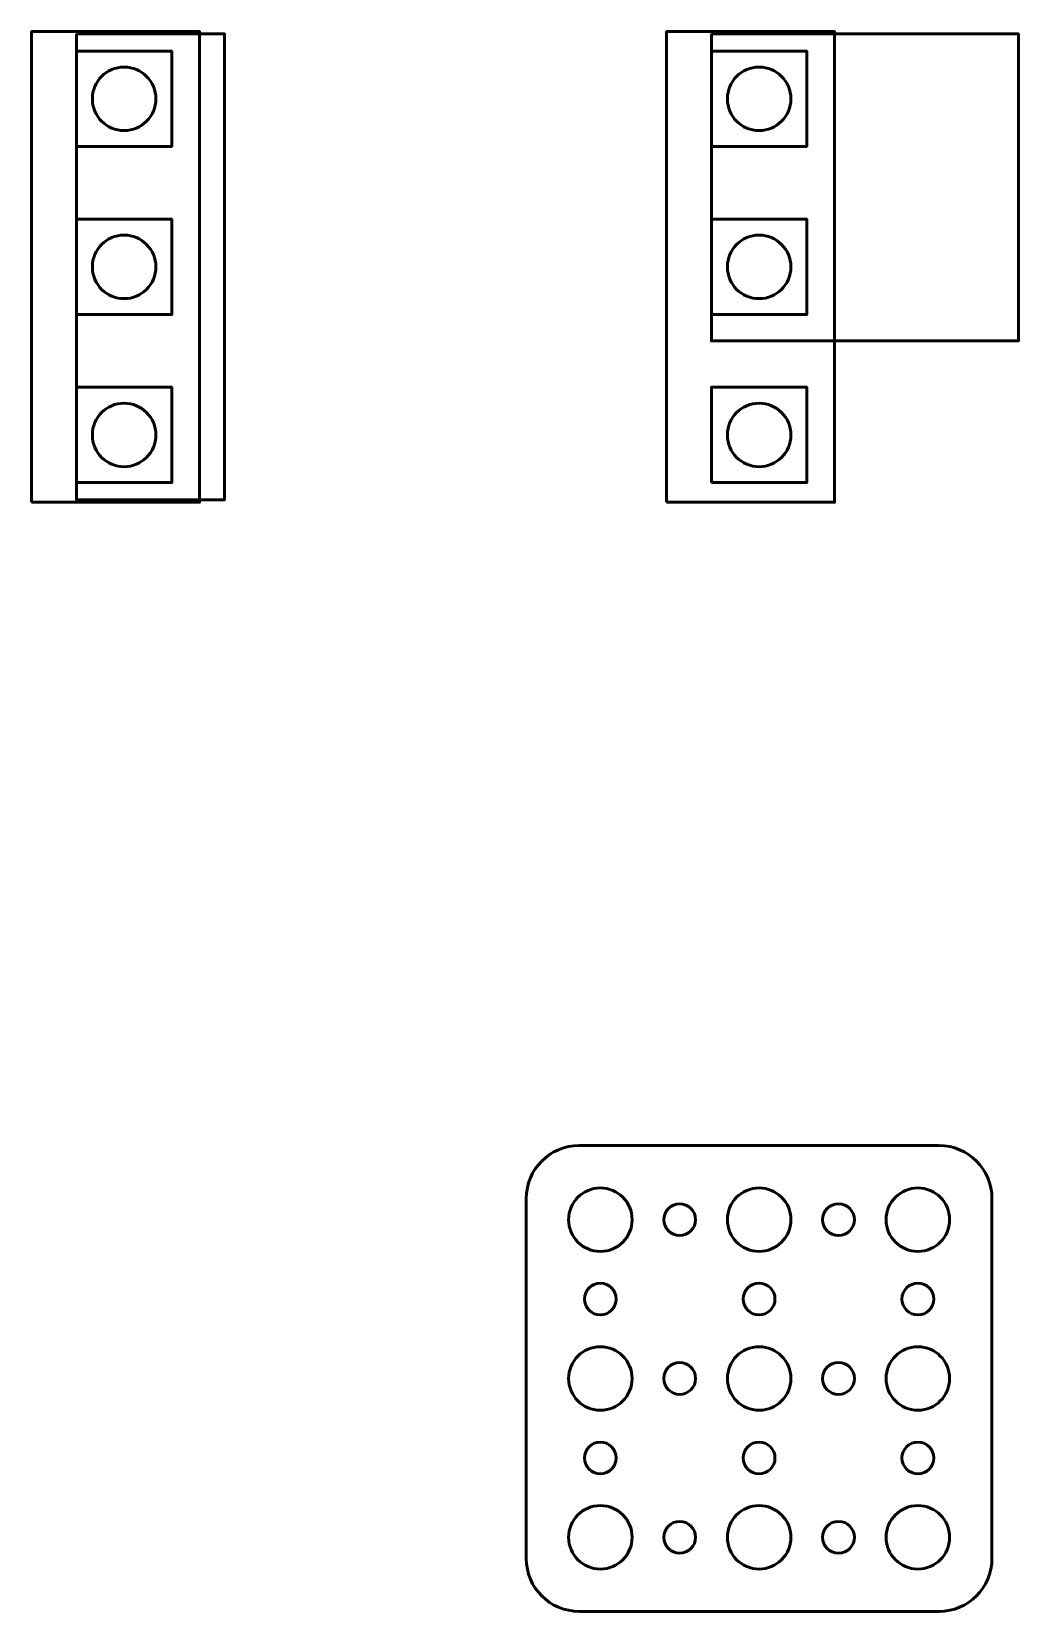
# Model space of a CAD drawing. Header units: centimetres. Extents: x -11.7 to 11.7, y -12.7 to 14.1.
# Drawn here: x -6.87 to 2.45, y -12.7 to 2.22 of the extents above; entities that cross this region are included whole.
import ezdxf

# ---------------------------------------------------------------- set-up
doc = ezdxf.new("R2010")
doc.units = ezdxf.units.CM
doc.header["$MEASUREMENT"] = 0
doc.layers.add('Layer 1', color=7, linetype='Continuous')

msp = doc.modelspace()

# ---------------------------------------------------------------- linework, layer by layer
at = {"layer": 'Layer 1', "color": 4, "lineweight": 53}
for points in [[(-6.87405, -2.2225), (-5.28655, -2.2225), (-5.28655, 2.2225), (-6.87405, 2.2225), (-6.87405, -2.2225)], [(-0.87405, -2.2225), (0.71345, -2.2225), (0.71345, 2.2225), (-0.87405, 2.2225), (-0.87405, -2.2225)], [(-6.45004, 1.1375), (-5.55004, 1.1375), (-5.55004, 2.0375), (-6.45004, 2.0375), (-6.45004, 1.1375)], [(-0.45004, 1.1375), (0.44996, 1.1375), (0.44996, 2.0375), (-0.45004, 2.0375), (-0.45004, 1.1375)], [(-6.45004, -0.45), (-5.55004, -0.45), (-5.55004, 0.45), (-6.45004, 0.45), (-6.45004, -0.45)], [(-0.45004, -0.45), (0.44996, -0.45), (0.44996, 0.45), (-0.45004, 0.45), (-0.45004, -0.45)], [(-6.45004, -2.0375), (-5.55004, -2.0375), (-5.55004, -1.1375), (-6.45004, -1.1375), (-6.45004, -2.0375)], [(-0.45004, -2.0375), (0.44996, -2.0375), (0.44996, -1.1375), (-0.45004, -1.1375), (-0.45004, -2.0375)]]:
    msp.add_lwpolyline(points, close=True, dxfattribs=at)
for centre in [(-6.00004, 1.5875), (-0.00004, 1.5875), (-6.00004, 0), (-0.00004, 0), (-6.00004, -1.5875), (-0.00004, -1.5875)]:
    msp.add_ellipse(centre, major_axis=(0, 0.3), ratio=1, dxfattribs=at)
at = {"layer": 'Layer 1', "lineweight": 53}
for centre, major_axis in [((-6.00004, 1.5875), (0, 0.3)), ((-6.00004, 1.5875), (0, 0.3)), ((-0.00004, 1.5875), (0, 0.3)), ((-0.00004, 1.5875), (0, 0.3)), ((-6.00004, 0), (0, 0.3)), ((-6.00004, 0), (0, 0.3)), ((-0.00004, 0), (0, 0.3)), ((-0.00004, 0), (0, 0.3)), ((-6.00004, -1.5875), (0, 0.3)), ((-6.00004, -1.5875), (0, 0.3)), ((-1.49999, -9.00001), (0, 0.30001)), ((0.00001, -9.00001), (0, 0.30001)), ((1.50001, -9.00001), (0, 0.30001)), ((-0.75, -9), (0, 0.15)), ((0.75, -9), (0, 0.15)), ((-1.5, -9.75), (0, 0.15)), ((0, -9.75), (0, 0.15)), ((1.5, -9.75), (0, 0.15)), ((-1.49999, -10.50001), (0, 0.30001)), ((0.00001, -10.50001), (0, 0.30001)), ((1.50001, -10.50001), (0, 0.30001)), ((-0.75, -10.5), (0, 0.15)), ((0.75, -10.5), (0, 0.15)), ((-1.5, -11.25), (0, 0.15)), ((0, -11.25), (0, 0.15)), ((1.5, -11.25), (0, 0.15)), ((-1.49999, -12.00001), (0, 0.30001)), ((0.00001, -12.00001), (0, 0.30001)), ((1.50001, -12.00001), (0, 0.30001)), ((-0.75, -12), (0, 0.15)), ((0.75, -12), (0, 0.15))]:
    msp.add_ellipse(centre, major_axis=major_axis, ratio=1, dxfattribs=at)
for points, knots in [([(-6.45004, 2.2), (-6.45004, 2.2), (-5.05004, 2.2), (-5.05004, 2.2), (-5.05004, 2.2), (-5.05004, 2.2), (-5.05004, -2.2), (-5.05004, -2.2), (-5.05004, -2.2), (-5.05004, -2.2), (-6.45004, -2.2), (-6.45004, -2.2), (-6.45004, -2.2), (-6.45004, -2.2), (-6.45004, 2.2), (-6.45004, 2.2)], [0, 0, 0, 0, 0.2, 0.2, 0.2, 0.2, 0.4, 0.4, 0.4, 0.4, 0.6, 0.6, 0.6, 0.6, 1, 1, 1, 1]), ([(-0.45004, 2.2), (-0.45004, 2.2), (2.44996, 2.2), (2.44996, 2.2), (2.44996, 2.2), (2.44996, 2.2), (2.44996, -0.7), (2.44996, -0.7), (2.44996, -0.7), (2.44996, -0.7), (-0.45004, -0.7), (-0.45004, -0.7), (-0.45004, -0.7), (-0.45004, -0.7), (-0.45004, 2.2), (-0.45004, 2.2)], [0, 0, 0, 0, 0.2, 0.2, 0.2, 0.2, 0.4, 0.4, 0.4, 0.4, 0.6, 0.6, 0.6, 0.6, 1, 1, 1, 1]), ([(-2.2, -12.2), (-2.2, -12.2), (-2.2, -8.8), (-2.2, -8.8), (-2.2, -8.8), (-2.2, -8.52386), (-1.97614, -8.3), (-1.7, -8.3), (-1.7, -8.3), (-1.7, -8.3), (1.7, -8.3), (1.7, -8.3), (1.7, -8.3), (1.97614, -8.3), (2.2, -8.52386), (2.2, -8.8), (2.2, -8.8), (2.2, -8.8), (2.2, -12.2), (2.2, -12.2), (2.2, -12.2), (2.2, -12.47614), (1.97614, -12.7), (1.7, -12.7), (1.7, -12.7), (1.7, -12.7), (-1.7, -12.7), (-1.7, -12.7), (-1.7, -12.7), (-1.97614, -12.7), (-2.2, -12.47614), (-2.2, -12.2)], [0, 0, 0, 0, 0.11111111, 0.11111111, 0.11111111, 0.11111111, 0.22222222, 0.22222222, 0.22222222, 0.22222222, 0.33333333, 0.33333333, 0.33333333, 0.33333333, 0.44444444, 0.44444444, 0.44444444, 0.44444444, 0.55555556, 0.55555556, 0.55555556, 0.55555556, 0.66666667, 0.66666667, 0.66666667, 0.66666667, 0.77777778, 0.77777778, 0.77777778, 0.77777778, 1, 1, 1, 1])]:
    msp.add_open_spline(points, degree=3, knots=knots, dxfattribs=at)

doc.saveas('drawing.dxf')
